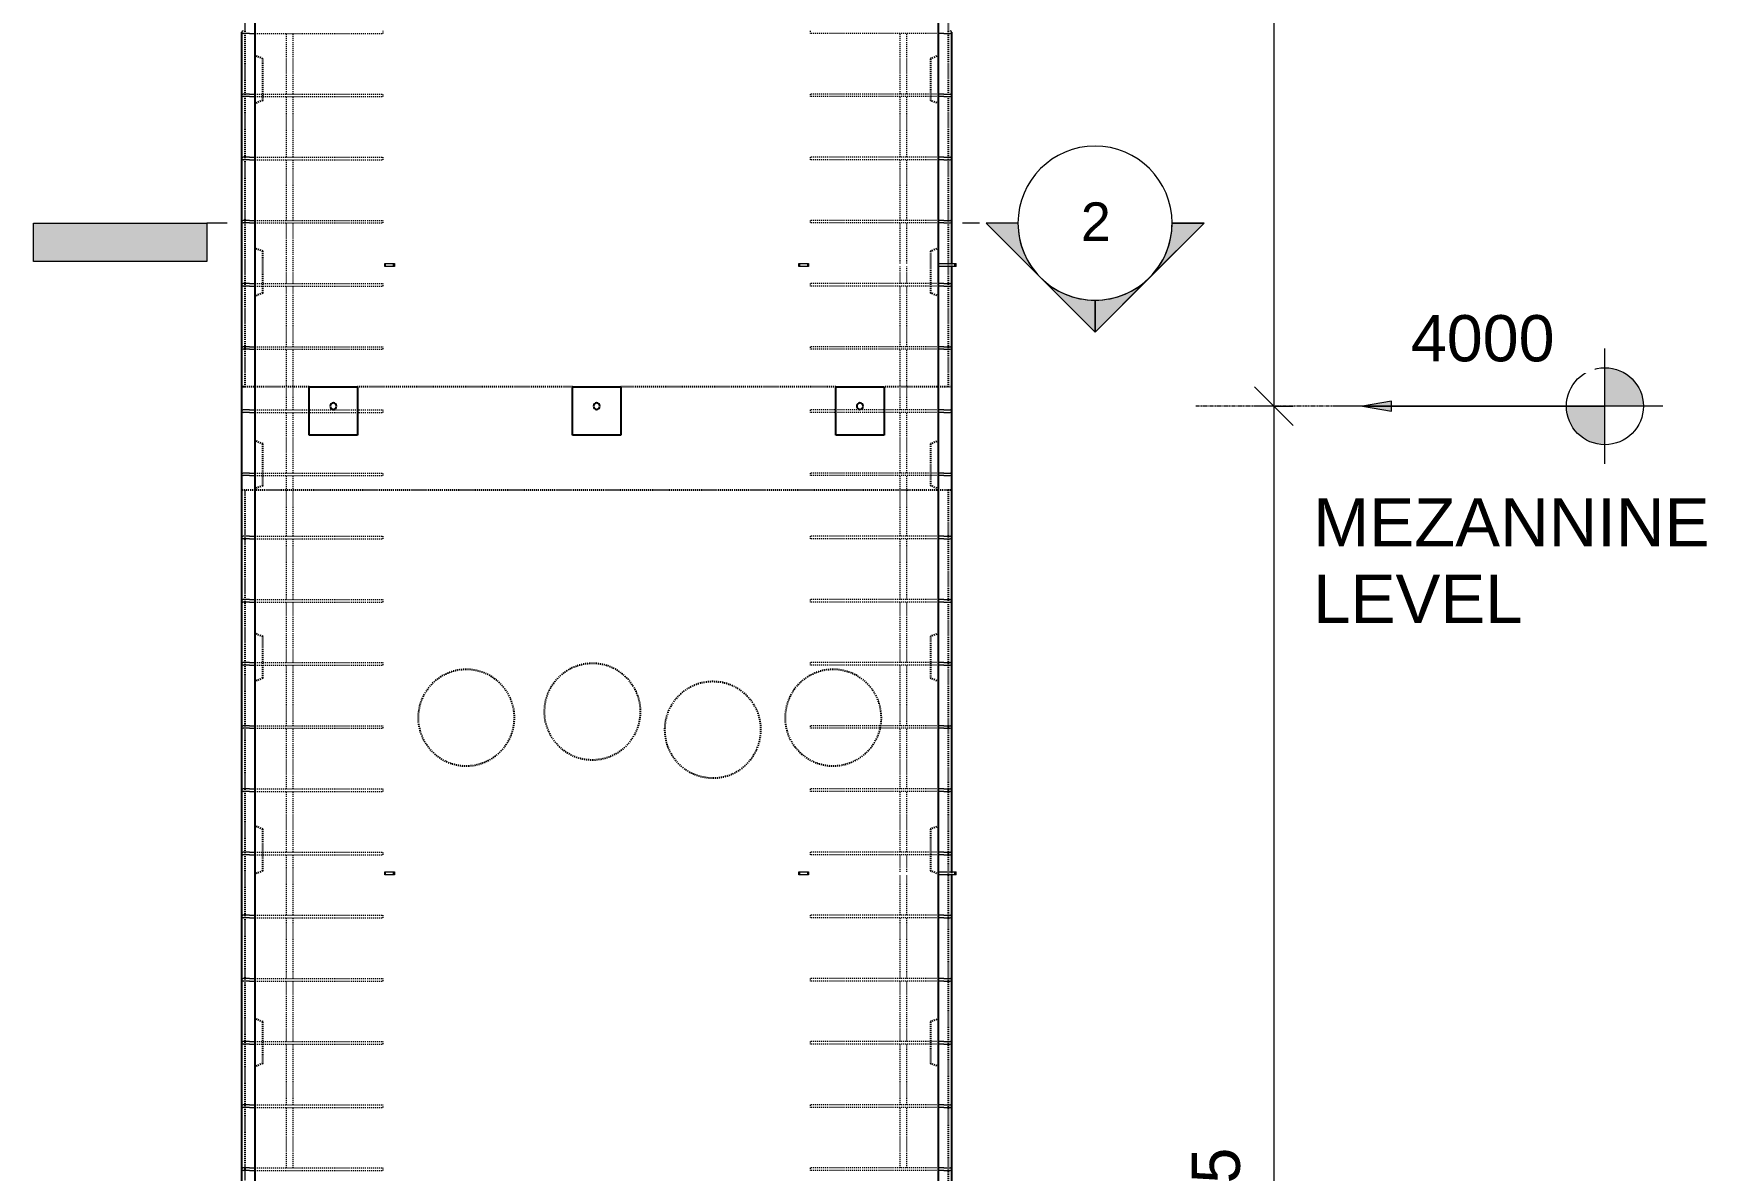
# Model space of a CAD drawing. Header units: millimetres. Extents: x -9471 to 9984, y -2794 to 13196.
# Drawn here: x -3387 to 1823, y 1279 to 4821 of the extents above; entities that cross this region are included whole.
import ezdxf

# ---------------------------------------------------------------- set-up
doc = ezdxf.new("R2010")
doc.units = ezdxf.units.MM
doc.linetypes.add('Dash', pattern=[6.36, 3.18, -3.18])
doc.linetypes.add('Overhead', pattern=[3.97, 2.38, -1.59])
for name, color, linetype, lineweight in [('A-ANNO-DIMS', 211, 'Continuous', 9), ('A-ANNO-DIMS-60', 211, 'Continuous', 9), ('A-FLOR-OVHD', 1, 'Overhead', 18), ('A-GENM', 13, 'Continuous', 18), ('A-WALL', 113, 'Continuous', 25), ('A-WALL-HDLN', 110, 'Dash', 25), ('G-ANNO-DIMS', 111, 'Continuous', 9), ('G-ANNO-SYMB', 111, 'Continuous', 9), ('G-ANNO-TEXT', 231, 'Continuous', 9), ('S-RBAR', 171, 'Continuous', 18)]:
    doc.layers.add(name, color=color, linetype=linetype, lineweight=lineweight)
doc.styles.add('Arial', font='arial.ttf', dxfattribs={"height": 120})
doc.styles.add('Arial_1', font='arial.ttf', dxfattribs={"height": 150})
doc.styles.add('Arial_2', font='arial.ttf', dxfattribs={"height": 144})
doc.styles.add('Nirmala UI Semilight', font='NirmalaS.ttf', dxfattribs={"height": 150})
doc.dimstyles.new('Arrow_Filled_-_2_5_NI_UI_1', dxfattribs={"dimscale": 304.8, "dimtxt": 157.104592, "dimasz": 0.393701, "dimexe": 0.19685, "dimexo": 0.0625, "dimgap": 0.19685, "dimtad": 1, "dimdec": 0, "dimzin": 0, "dimdsep": 46, "dimtxsty": 'Nirmala UI Semilight', "dimblk1": 'OBLIQUE', "dimblk2": 'OBLIQUE', "dimsah": 1, "dimcen": 0.09, "dimazin": 0, "dimtfac": 1, "dimtdec": 4, "dimtix": 1, "dimtmove": 0, "dimatfit": 3, "dimfxl": 0.19685, "dimfxlon": 1, "dimtvp": 1, "dimtolj": 1, "dimtzin": 0, "dimarcsym": 2})

# ---------------------------------------------------------------- blocks, each defined once
blk = doc.blocks.new('RR spread anchor face based - RR-SA-2_5-150-1876458-Elevation Front')
at = {"layer": 'A-GENM'}
for p, q in [((-1003.5, 6759.9), (-1001, 6759.9)), ((-1003.5, 6749.9), (-1003.5, 6759.9)), ((-1001, 6749.9), (-1003.5, 6749.9)), ((-1001, 6759.9), (-976, 6759.9)), ((-1001, 6749.9), (-1001, 6759.9)), ((-976, 6749.9), (-1001, 6749.9)), ((-976, 6759.9), (-973.5, 6759.9)), ((-976, 6749.9), (-976, 6759.9)), ((-973.5, 6749.9), (-976, 6749.9)), ((-973.5, 6759.9), (-973.5, 6749.9))]:
    blk.add_line(p, q, dxfattribs=at)
blk = doc.blocks.new('RR spread anchor face based - RR-SA-3_0-200-1726827-Elevation Front')
at = {"layer": 'A-GENM'}
for p, q in [((-568.5, -460.1), (-518.5, -460.1)), ((-518.5, -460.1), (-513.5, -460.1)), ((-518.5, -470.1), (-518.5, -460.1)), ((-513.5, -470.1), (-513.5, -460.1)), ((-518.5, -470.1), (-568.5, -470.1)), ((-513.5, -470.1), (-518.5, -470.1))]:
    blk.add_line(p, q, dxfattribs=at)
blk = doc.blocks.new('DIMBLOCK88-Elevation Front')
at = {"layer": 'A-ANNO-DIMS-60'}
for p, q in [((475.4, 7660), (415.4, 7720)), ((475.4, 7660), (415.4, 7660)), ((475.4, 7660), (475.4, 3660)), ((475.4, 7660), (535.4, 7600)), ((475.4, 7660), (535.4, 7660)), ((475.4, 3660), (415.4, 3720)), ((475.4, 3660), (415.4, 3660)), ((475.4, 3660), (535.4, 3600)), ((475.4, 3660), (535.4, 3660))]:
    blk.add_line(p, q, dxfattribs=at)
at = {"layer": 'A-ANNO-DIMS-60', "color": 0, "insert": (219.7, 5430.1), "char_height": 150, "width": 551.866, "attachment_point": 1, "rotation": 90, "line_spacing_factor": 1.142579, "style": 'Nirmala UI Semilight'}
blk.add_mtext('4000', dxfattribs=at)
blk = doc.blocks.new('_Oblique')
at = {"color": 0, "linetype": 'ByBlock', "lineweight": -2}
blk.add_line((-0.5, -0.5), (0.5, 0.5), dxfattribs=at)
blk = doc.blocks.new('DIMBLOCK89-Elevation Front')
at = {"layer": 'A-ANNO-DIMS-60'}
for p, q in [((475.4, 3660), (415.4, 3720)), ((475.4, 3660), (415.4, 3660)), ((475.4, 3660), (475.4, -1395)), ((475.4, 3660), (535.4, 3600)), ((475.4, 3660), (535.4, 3660)), ((475.4, -1395), (415.4, -1335)), ((475.4, -1395), (415.4, -1395)), ((475.4, -1395), (535.4, -1455)), ((475.4, -1395), (535.4, -1395))]:
    blk.add_line(p, q, dxfattribs=at)
at = {"layer": 'A-ANNO-DIMS-60', "color": 0, "insert": (219.7, 904), "char_height": 150, "width": 548.438, "attachment_point": 1, "rotation": 90, "line_spacing_factor": 1.142579, "style": 'Nirmala UI Semilight'}
blk.add_mtext('5055', dxfattribs=at)
blk = doc.blocks.new('Spot Elevations - M_Spot Elevation - Target Filled-10609-Elevation Front')
at = {"layer": 'G-ANNO-DIMS'}
h = blk.add_hatch(color=256, dxfattribs=at)
edge = h.paths.add_edge_path()
edge.add_line((1549.6, 7660), (1669.6, 7660))
edge.add_arc((1549.6, 7660), 120, 0, 90)
edge.add_line((1549.6, 7780), (1549.6, 7660))
h = blk.add_hatch(color=256, dxfattribs=at)
edge = h.paths.add_edge_path()
edge.add_line((1549.6, 7660), (1429.6, 7660))
edge.add_arc((1549.6, 7660), 120, 180, 270)
edge.add_line((1549.6, 7540), (1549.6, 7660))
for p, q in [((1549.6, 7480), (1549.6, 7840)), ((1729.6, 7660), (709.6, 7660))]:
    blk.add_line(p, q, dxfattribs=at)
blk.add_circle((1549.6, 7660), 120, dxfattribs=at)
blk = doc.blocks.new('Detail View - M_Section Tail - Filled Horizontal-14034-Elevation Front')
at = {"layer": 'G-ANNO-SYMB'}
blk.add_hatch(color=256, dxfattribs=at).paths.add_polyline_path([(-2847.5, -509.7), (-2847.5, -389.7), (-3387.5, -389.7), (-3387.5, -509.7)])
for p, q in [((-3387.5, -509.7), (-3387.5, -389.7)), ((-3387.5, -389.7), (-2847.5, -389.7)), ((-2847.5, -389.7), (-2847.5, -509.7)), ((-2847.5, -509.7), (-3387.5, -509.7))]:
    blk.add_line(p, q, dxfattribs=at)
blk = doc.blocks.new('Detail View - M_Section Head - Filled SHOP DWG-1002450-Elevation Front')
at = {"layer": 'G-ANNO-SYMB'}
h = blk.add_hatch(color=256, dxfattribs=at)
edge = h.paths.add_edge_path()
edge.add_line((-420.8, -389.7), (-321.4, -389.7))
edge.add_arc((-81.4, -389.7), 240, 180, 225)
edge.add_line((-251.1, -559.5), (-420.8, -389.7))
h = blk.add_hatch(color=256, dxfattribs=at)
edge = h.paths.add_edge_path()
edge.add_line((258, -389.7), (88.3, -559.5))
edge.add_arc((-81.4, -389.7), 240, 315, 360)
edge.add_line((158.6, -389.7), (258, -389.7))
h = blk.add_hatch(color=256, dxfattribs=at)
edge = h.paths.add_edge_path()
edge.add_line((-81.4, -729.2), (-251.1, -559.5))
edge.add_arc((-81.4, -389.7), 240, 225, 270)
edge.add_line((-81.4, -629.7), (-81.4, -729.2))
h = blk.add_hatch(color=256, dxfattribs=at)
edge = h.paths.add_edge_path()
edge.add_line((-81.4, -729.2), (-81.4, -629.7))
edge.add_arc((-81.4, -389.7), 240, 270, 315)
edge.add_line((88.3, -559.5), (-81.4, -729.2))
for p, q in [((-81.4, -729.2), (-420.8, -389.7)), ((-321.4, -389.7), (-420.8, -389.7)), ((-420.8, -389.7), (-251.1, -559.5)), ((-321.4, -389.7), (-420.8, -389.7)), ((-81.4, -729.2), (258, -389.7)), ((88.3, -559.5), (258, -389.7)), ((158.6, -389.7), (258, -389.7)), ((258, -389.7), (158.6, -389.7)), ((-251.1, -559.5), (-81.4, -729.2)), ((-81.4, -729.2), (88.3, -559.5)), ((-81.4, -629.7), (-81.4, -729.2)), ((-81.4, -729.2), (-81.4, -629.7))]:
    blk.add_line(p, q, dxfattribs=at)
for start, end in [(360, 180), (180, 360), (180, 225), (315, 0), (225, 270), (270, 315)]:
    blk.add_arc((-81.4, -389.7), 240, start, end, dxfattribs=at)

msp = doc.modelspace()

# ---------------------------------------------------------------- hatches: boundary and pattern name
at = {"layer": 'G-ANNO-DIMS'}
msp.add_hatch(color=256, dxfattribs=at).paths.add_polyline_path([(751.5, 3660), (841.5, 3644.1), (841.5, 3675.9)])

# ---------------------------------------------------------------- linework, layer by layer
at = {"layer": 'A-FLOR-OVHD'}
msp.add_line((751.5, 3660), (231.5, 3660), dxfattribs=at)
at = {"layer": 'A-WALL'}
for p, q in [((-2698.5, 7060), (-2698.5, -1395)), ((-568.5, -1395), (-568.5, 7060)), ((-2738.5, 4628.7), (-2738.5, 4824.7)), ((-528.5, 4824.7), (-528.5, 4628.7)), ((-2738.5, 4431.9), (-2738.5, 4628)), ((-528.5, 4628), (-528.5, 4431.9)), ((-2738.5, 4235.2), (-2738.5, 4431.2)), ((-528.5, 4431.2), (-528.5, 4235.2)), ((-2738.5, 4038.4), (-2738.5, 4234.4)), ((-528.5, 4234.4), (-528.5, 4104.9)), ((-528.5, 4094.9), (-528.5, 4038.4)), ((-2738.5, 3841.6), (-2738.5, 4037.6)), ((-528.5, 4037.6), (-528.5, 3841.6)), ((-2738.5, 3644.8), (-2738.5, 3840.8)), ((-528.5, 3840.8), (-528.5, 3644.8)), ((-2528.5, 3720), (-2378.5, 3720)), ((-2528.5, 3570), (-2528.5, 3720)), ((-2378.5, 3720), (-2378.5, 3570)), ((-1708.5, 3720), (-1558.5, 3720)), ((-1708.5, 3570), (-1708.5, 3720)), ((-1558.5, 3720), (-1558.5, 3570)), ((-888.5, 3720), (-738.5, 3720)), ((-888.5, 3570), (-888.5, 3720)), ((-738.5, 3720), (-738.5, 3570)), ((-2738.5, 3448), (-2738.5, 3644.1)), ((-528.5, 3644.1), (-528.5, 3448)), ((-2378.5, 3570), (-2528.5, 3570)), ((-1558.5, 3570), (-1708.5, 3570)), ((-738.5, 3570), (-888.5, 3570)), ((-2738.5, 3251.3), (-2738.5, 3447.3)), ((-528.5, 3447.3), (-528.5, 3251.3)), ((-2738.5, 3054.5), (-2738.5, 3250.5)), ((-528.5, 3250.5), (-528.5, 3054.5)), ((-2738.5, 2857.7), (-2738.5, 3053.7)), ((-528.5, 3053.7), (-528.5, 2857.7)), ((-2738.5, 2660.9), (-2738.5, 2857)), ((-528.5, 2857), (-528.5, 2660.9)), ((-2738.5, 2464.2), (-2738.5, 2660.2)), ((-528.5, 2660.2), (-528.5, 2464.2)), ((-2738.5, 2267.4), (-2738.5, 2463.4)), ((-528.5, 2463.4), (-528.5, 2267.4)), ((-2738.5, 2070.6), (-2738.5, 2266.6)), ((-528.5, 2266.6), (-528.5, 2209.9)), ((-528.5, 2199.9), (-528.5, 2070.6)), ((-2738.5, 1873.8), (-2738.5, 2069.8)), ((-528.5, 2069.8), (-528.5, 1873.8)), ((-2738.5, 1677), (-2738.5, 1873.1)), ((-528.5, 1873.1), (-528.5, 1677)), ((-2738.5, 1480.3), (-2738.5, 1676.3)), ((-528.5, 1676.3), (-528.5, 1480.3)), ((-2738.5, 1283.5), (-2738.5, 1479.5)), ((-528.5, 1479.5), (-528.5, 1283.5)), ((-2738.5, 1086.7), (-2738.5, 1282.7)), ((-528.5, 1282.7), (-528.5, 1086.7))]:
    msp.add_line(p, q, dxfattribs=at)
for centre, start, end in [((-2453.5, 3660), 0, 180), ((-2453.5, 3660), 180, 0), ((-1633.5, 3660), 0, 180), ((-1633.5, 3660), 180, 0), ((-813.5, 3660), 0, 180), ((-813.5, 3660), 180, 0)]:
    msp.add_arc(centre, 10, start, end, dxfattribs=at)
at = {"layer": 'A-WALL-HDLN'}
for p, q in [((-2728.5, 3720), (-2728.5, 7660)), ((-538.5, 7660), (-538.5, 3720)), ((-2673.5, 4742.5), (-2698.5, 4752.5)), ((-2673.5, 4612.5), (-2673.5, 4742.5)), ((-568.5, 4752.5), (-593.5, 4742.5)), ((-593.5, 4742.5), (-593.5, 4612.5)), ((-2673.5, 4612.5), (-2698.5, 4602.5)), ((-568.5, 4602.5), (-593.5, 4612.5)), ((-2673.5, 4142.5), (-2698.5, 4152.5)), ((-2673.5, 4012.5), (-2673.5, 4142.5)), ((-568.5, 4152.5), (-593.5, 4142.5)), ((-593.5, 4142.5), (-593.5, 4012.5)), ((-528.5, 4104.9), (-528.5, 4094.9)), ((-2673.5, 4012.5), (-2698.5, 4002.5)), ((-568.5, 4002.5), (-593.5, 4012.5)), ((-2728.5, 3720), (-2738.5, 3720)), ((-2528.6, 3720), (-2738.5, 3720)), ((-1708.6, 3720), (-2378.5, 3720)), ((-888.6, 3720), (-1558.5, 3720)), ((-528.5, 3720), (-738.5, 3720)), ((-528.5, 3720), (-538.5, 3720)), ((-2673.5, 3542.5), (-2698.5, 3552.5)), ((-568.5, 3552.5), (-593.5, 3542.5)), ((-2673.5, 3412.5), (-2673.5, 3542.5)), ((-593.5, 3542.5), (-593.5, 3412.5)), ((-2738.5, 3400), (-2728.5, 3400)), ((-2738.5, 3400), (-528.5, 3400)), ((-2728.5, -1395), (-2728.5, 3400)), ((-2673.5, 3412.5), (-2698.5, 3402.5)), ((-568.5, 3402.5), (-593.5, 3412.5)), ((-538.5, 3400), (-538.5, -1395)), ((-538.5, 3400), (-528.5, 3400)), ((-2673.5, 2942.5), (-2698.5, 2952.5)), ((-2673.5, 2812.5), (-2673.5, 2942.5)), ((-568.5, 2952.5), (-593.5, 2942.5)), ((-593.5, 2942.5), (-593.5, 2812.5)), ((-2673.5, 2812.5), (-2698.5, 2802.5)), ((-568.5, 2802.5), (-593.5, 2812.5)), ((-2673.5, 2342.5), (-2698.5, 2352.5)), ((-568.5, 2352.5), (-593.5, 2342.5)), ((-2673.5, 2212.5), (-2673.5, 2342.5)), ((-593.5, 2342.5), (-593.5, 2212.5)), ((-2673.5, 2212.5), (-2698.5, 2202.5)), ((-568.5, 2202.5), (-593.5, 2212.5)), ((-528.5, 2209.9), (-528.5, 2199.9)), ((-2673.5, 1742.5), (-2698.5, 1752.5)), ((-2673.5, 1612.5), (-2673.5, 1742.5)), ((-568.5, 1752.5), (-593.5, 1742.5)), ((-593.5, 1742.5), (-593.5, 1612.5)), ((-2673.5, 1612.5), (-2698.5, 1602.5)), ((-568.5, 1602.5), (-593.5, 1612.5))]:
    msp.add_line(p, q, dxfattribs=at)
for centre, start, end in [((-2039.5, 2689.8), 90, 270), ((-2039.5, 2689.8), 270, 90), ((-1646.8, 2708.7), 90, 270), ((-1646.8, 2708.7), 270, 90), ((-896.8, 2689.8), 90, 270), ((-896.8, 2689.8), 270, 90), ((-1271.8, 2652), 90, 270), ((-1271.8, 2652), 270, 90)]:
    msp.add_arc(centre, 150, start, end, dxfattribs=at)
at = {"layer": 'G-ANNO-DIMS'}
for p, q in [((841.5, 3675.9), (751.5, 3660)), ((751.5, 3660), (841.5, 3644.1)), ((751.5, 3660), (1295.2, 3660)), ((841.5, 3644.1), (841.5, 3675.9)), ((1295.2, 3660), (1506.5, 3660))]:
    msp.add_line(p, q, dxfattribs=at)
at = {"layer": 'G-ANNO-SYMB'}
for p, q in [((-2784, 4230.3), (-2847.5, 4230.3)), ((-441.4, 4230.3), (-494.3, 4230.3))]:
    msp.add_line(p, q, dxfattribs=at)
at = {"layer": 'S-RBAR'}
for p, q in [((-2714.5, 4821.1), (-2734.5, 4821.1)), ((-2714.5, 4821.1), (-2698.5, 4821.1)), ((-552.5, 4821.1), (-568.5, 4821.1)), ((-552.5, 4821.1), (-532.5, 4821.1)), ((-2714.5, 4632.3), (-2734.5, 4632.3)), ((-2714.5, 4624.3), (-2734.5, 4624.3)), ((-2714.5, 4632.3), (-2698.5, 4632.3)), ((-2714.5, 4624.3), (-2698.5, 4624.3)), ((-552.5, 4632.3), (-568.5, 4632.3)), ((-552.5, 4624.3), (-568.5, 4624.3)), ((-552.5, 4632.3), (-532.5, 4632.3)), ((-552.5, 4624.3), (-532.5, 4624.3)), ((-2714.5, 4435.6), (-2734.5, 4435.6)), ((-2714.5, 4435.6), (-2698.5, 4435.6)), ((-552.5, 4435.6), (-568.5, 4435.6)), ((-552.5, 4435.6), (-532.5, 4435.6)), ((-2714.5, 4427.6), (-2734.5, 4427.6)), ((-2714.5, 4427.6), (-2698.5, 4427.6)), ((-552.5, 4427.6), (-568.5, 4427.6)), ((-552.5, 4427.6), (-532.5, 4427.6)), ((-2714.5, 4238.8), (-2734.5, 4238.8)), ((-2714.5, 4230.8), (-2734.5, 4230.8)), ((-2714.5, 4238.8), (-2698.5, 4238.8)), ((-2714.5, 4230.8), (-2698.5, 4230.8)), ((-552.5, 4238.8), (-568.5, 4238.8)), ((-552.5, 4230.8), (-568.5, 4230.8)), ((-552.5, 4238.8), (-532.5, 4238.8)), ((-552.5, 4230.8), (-532.5, 4230.8)), ((-2714.5, 4042), (-2734.5, 4042)), ((-2714.5, 4034), (-2734.5, 4034)), ((-2714.5, 4042), (-2698.5, 4042)), ((-2714.5, 4034), (-2698.5, 4034)), ((-552.5, 4042), (-568.5, 4042)), ((-552.5, 4034), (-568.5, 4034)), ((-552.5, 4042), (-532.5, 4042)), ((-552.5, 4034), (-532.5, 4034)), ((-2714.5, 3845.2), (-2734.5, 3845.2)), ((-2714.5, 3837.2), (-2734.5, 3837.2)), ((-2714.5, 3845.2), (-2698.5, 3845.2)), ((-2714.5, 3837.2), (-2698.5, 3837.2)), ((-552.5, 3845.2), (-568.5, 3845.2)), ((-552.5, 3837.2), (-568.5, 3837.2)), ((-552.5, 3845.2), (-532.5, 3845.2)), ((-552.5, 3837.2), (-532.5, 3837.2)), ((-2714.5, 3648.4), (-2734.5, 3648.4)), ((-2714.5, 3648.4), (-2698.5, 3648.4)), ((-552.5, 3648.4), (-568.5, 3648.4)), ((-552.5, 3648.4), (-532.5, 3648.4)), ((-2714.5, 3640.4), (-2734.5, 3640.4)), ((-2714.5, 3640.4), (-2698.5, 3640.4)), ((-552.5, 3640.4), (-568.5, 3640.4)), ((-552.5, 3640.4), (-532.5, 3640.4)), ((-2714.5, 3451.7), (-2734.5, 3451.7)), ((-2714.5, 3443.7), (-2734.5, 3443.7)), ((-2714.5, 3451.7), (-2698.5, 3451.7)), ((-2714.5, 3443.7), (-2698.5, 3443.7)), ((-552.5, 3451.7), (-568.5, 3451.7)), ((-552.5, 3443.7), (-568.5, 3443.7)), ((-552.5, 3451.7), (-532.5, 3451.7)), ((-552.5, 3443.7), (-532.5, 3443.7)), ((-2714.5, 3254.9), (-2734.5, 3254.9)), ((-2714.5, 3246.9), (-2734.5, 3246.9)), ((-2714.5, 3254.9), (-2698.5, 3254.9)), ((-2714.5, 3246.9), (-2698.5, 3246.9)), ((-552.5, 3254.9), (-568.5, 3254.9)), ((-552.5, 3246.9), (-568.5, 3246.9)), ((-552.5, 3254.9), (-532.5, 3254.9)), ((-552.5, 3246.9), (-532.5, 3246.9)), ((-2714.5, 3058.1), (-2734.5, 3058.1)), ((-2714.5, 3050.1), (-2734.5, 3050.1)), ((-2714.5, 3058.1), (-2698.5, 3058.1)), ((-2714.5, 3050.1), (-2698.5, 3050.1)), ((-552.5, 3058.1), (-568.5, 3058.1)), ((-552.5, 3050.1), (-568.5, 3050.1)), ((-552.5, 3058.1), (-532.5, 3058.1)), ((-552.5, 3050.1), (-532.5, 3050.1)), ((-2714.5, 2861.3), (-2734.5, 2861.3)), ((-2714.5, 2853.3), (-2734.5, 2853.3)), ((-2714.5, 2861.3), (-2698.5, 2861.3)), ((-2714.5, 2853.3), (-2698.5, 2853.3)), ((-552.5, 2861.3), (-568.5, 2861.3)), ((-552.5, 2853.3), (-568.5, 2853.3)), ((-552.5, 2861.3), (-532.5, 2861.3)), ((-552.5, 2853.3), (-532.5, 2853.3)), ((-2714.5, 2664.6), (-2734.5, 2664.6)), ((-2714.5, 2664.6), (-2698.5, 2664.6)), ((-552.5, 2664.6), (-568.5, 2664.6)), ((-552.5, 2664.6), (-532.5, 2664.6)), ((-2714.5, 2656.6), (-2734.5, 2656.6)), ((-2714.5, 2656.6), (-2698.5, 2656.6)), ((-552.5, 2656.6), (-568.5, 2656.6)), ((-552.5, 2656.6), (-532.5, 2656.6)), ((-2714.5, 2467.8), (-2734.5, 2467.8)), ((-2714.5, 2459.8), (-2734.5, 2459.8)), ((-2714.5, 2467.8), (-2698.5, 2467.8)), ((-2714.5, 2459.8), (-2698.5, 2459.8)), ((-552.5, 2467.8), (-568.5, 2467.8)), ((-552.5, 2459.8), (-568.5, 2459.8)), ((-552.5, 2467.8), (-532.5, 2467.8)), ((-552.5, 2459.8), (-532.5, 2459.8)), ((-2714.5, 2271), (-2734.5, 2271)), ((-2714.5, 2263), (-2734.5, 2263)), ((-2714.5, 2271), (-2698.5, 2271)), ((-2714.5, 2263), (-2698.5, 2263)), ((-552.5, 2271), (-568.5, 2271)), ((-552.5, 2263), (-568.5, 2263)), ((-552.5, 2271), (-532.5, 2271)), ((-552.5, 2263), (-532.5, 2263)), ((-2714.5, 2074.2), (-2734.5, 2074.2)), ((-2714.5, 2066.2), (-2734.5, 2066.2)), ((-2714.5, 2074.2), (-2698.5, 2074.2)), ((-2714.5, 2066.2), (-2698.5, 2066.2)), ((-552.5, 2074.2), (-568.5, 2074.2)), ((-552.5, 2066.2), (-568.5, 2066.2)), ((-552.5, 2074.2), (-532.5, 2074.2)), ((-552.5, 2066.2), (-532.5, 2066.2)), ((-2714.5, 1877.4), (-2734.5, 1877.4)), ((-2714.5, 1877.4), (-2698.5, 1877.4)), ((-552.5, 1877.4), (-568.5, 1877.4)), ((-552.5, 1877.4), (-532.5, 1877.4)), ((-2714.5, 1869.4), (-2734.5, 1869.4)), ((-2714.5, 1869.4), (-2698.5, 1869.4)), ((-552.5, 1869.4), (-568.5, 1869.4)), ((-552.5, 1869.4), (-532.5, 1869.4)), ((-2714.5, 1680.7), (-2734.5, 1680.7)), ((-2714.5, 1672.7), (-2734.5, 1672.7)), ((-2714.5, 1680.7), (-2698.5, 1680.7)), ((-2714.5, 1672.7), (-2698.5, 1672.7)), ((-552.5, 1680.7), (-568.5, 1680.7)), ((-552.5, 1672.7), (-568.5, 1672.7)), ((-552.5, 1680.7), (-532.5, 1680.7)), ((-552.5, 1672.7), (-532.5, 1672.7)), ((-2714.5, 1483.9), (-2734.5, 1483.9)), ((-2714.5, 1475.9), (-2734.5, 1475.9)), ((-2714.5, 1483.9), (-2698.5, 1483.9)), ((-2714.5, 1475.9), (-2698.5, 1475.9)), ((-552.5, 1483.9), (-568.5, 1483.9)), ((-552.5, 1475.9), (-568.5, 1475.9)), ((-552.5, 1483.9), (-532.5, 1483.9)), ((-552.5, 1475.9), (-532.5, 1475.9)), ((-2714.5, 1287.1), (-2734.5, 1287.1)), ((-2714.5, 1279.1), (-2734.5, 1279.1)), ((-2714.5, 1287.1), (-2698.5, 1287.1)), ((-2714.5, 1279.1), (-2698.5, 1279.1)), ((-552.5, 1287.1), (-568.5, 1287.1)), ((-552.5, 1279.1), (-568.5, 1279.1)), ((-552.5, 1287.1), (-532.5, 1287.1)), ((-552.5, 1279.1), (-532.5, 1279.1))]:
    msp.add_line(p, q, dxfattribs=at)
at = {"layer": 'S-RBAR', "linetype": 'Dash'}
for p, q in [((-2698.5, 4821.1), (-2298.5, 4821.1)), ((-2599, 4632.3), (-2599, 4821.1)), ((-2579, 4632.3), (-2579, 4821.1)), ((-2298.5, 4821.1), (-2298.5, 4829.1)), ((-968.5, 4829.1), (-968.5, 4821.1)), ((-568.6, 4821.1), (-968.5, 4821.1)), ((-688, 4632.3), (-688, 4821.1)), ((-668, 4632.3), (-668, 4821.1)), ((-2698.5, 4632.3), (-2298.5, 4632.3)), ((-2698.5, 4624.3), (-2298.5, 4624.3)), ((-2599, 4435.6), (-2599, 4624.3)), ((-2579, 4435.6), (-2579, 4624.3)), ((-2298.5, 4624.3), (-2298.5, 4632.3)), ((-568.6, 4632.3), (-968.5, 4632.3)), ((-968.5, 4632.3), (-968.5, 4624.3)), ((-568.6, 4624.3), (-968.5, 4624.3)), ((-688, 4435.6), (-688, 4624.3)), ((-668, 4435.6), (-668, 4624.3)), ((-2698.5, 4435.6), (-2298.5, 4435.6)), ((-2298.5, 4427.6), (-2298.5, 4435.6)), ((-568.6, 4435.6), (-968.5, 4435.6)), ((-968.5, 4435.6), (-968.5, 4427.6)), ((-2698.5, 4427.6), (-2298.5, 4427.6)), ((-2599, 4238.8), (-2599, 4427.6)), ((-2579, 4238.8), (-2579, 4427.6)), ((-568.6, 4427.6), (-968.5, 4427.6)), ((-688, 4238.8), (-688, 4427.6)), ((-668, 4238.8), (-668, 4427.6)), ((-2698.5, 4238.8), (-2298.5, 4238.8)), ((-2698.5, 4230.8), (-2298.5, 4230.8)), ((-2599, 4042), (-2599, 4230.8)), ((-2579, 4042), (-2579, 4230.8)), ((-2298.5, 4230.8), (-2298.5, 4238.8)), ((-568.6, 4238.8), (-968.5, 4238.8)), ((-968.5, 4238.8), (-968.5, 4230.8)), ((-568.6, 4230.8), (-968.5, 4230.8)), ((-688, 4104.9), (-688, 4230.8)), ((-668, 4104.9), (-668, 4230.8)), ((-688, 4042), (-688, 4094.9)), ((-668, 4042), (-668, 4094.9)), ((-2698.5, 4042), (-2298.5, 4042)), ((-2698.5, 4034), (-2298.5, 4034)), ((-2599, 3845.2), (-2599, 4034)), ((-2579, 3845.2), (-2579, 4034)), ((-2298.5, 4034), (-2298.5, 4042)), ((-568.6, 4042), (-968.5, 4042)), ((-968.5, 4042), (-968.5, 4034)), ((-568.6, 4034), (-968.5, 4034)), ((-688, 3845.2), (-688, 4034)), ((-668, 3845.2), (-668, 4034)), ((-2698.5, 3845.2), (-2298.5, 3845.2)), ((-2698.5, 3837.2), (-2298.5, 3837.2)), ((-2599, 3648.4), (-2599, 3837.2)), ((-2579, 3648.4), (-2579, 3837.2)), ((-2298.5, 3837.2), (-2298.5, 3845.2)), ((-568.6, 3845.2), (-968.5, 3845.2)), ((-968.5, 3845.2), (-968.5, 3837.2)), ((-568.6, 3837.2), (-968.5, 3837.2)), ((-688, 3648.4), (-688, 3837.2)), ((-668, 3648.4), (-668, 3837.2)), ((-2698.5, 3648.4), (-2298.5, 3648.4)), ((-2298.5, 3640.4), (-2298.5, 3648.4)), ((-568.6, 3648.4), (-968.5, 3648.4)), ((-968.5, 3648.4), (-968.5, 3640.4)), ((-2698.5, 3640.4), (-2298.5, 3640.4)), ((-2599, 3451.7), (-2599, 3640.4)), ((-2579, 3451.7), (-2579, 3640.4)), ((-568.6, 3640.4), (-968.5, 3640.4)), ((-688, 3451.7), (-688, 3640.4)), ((-668, 3451.7), (-668, 3640.4)), ((-2698.5, 3451.7), (-2298.5, 3451.7)), ((-2698.5, 3443.7), (-2298.5, 3443.7)), ((-2599, 3254.9), (-2599, 3443.7)), ((-2579, 3254.9), (-2579, 3443.7)), ((-2298.5, 3443.7), (-2298.5, 3451.7)), ((-568.6, 3451.7), (-968.5, 3451.7)), ((-968.5, 3451.7), (-968.5, 3443.7)), ((-568.6, 3443.7), (-968.5, 3443.7)), ((-688, 3254.9), (-688, 3443.7)), ((-668, 3254.9), (-668, 3443.7)), ((-2698.5, 3254.9), (-2298.5, 3254.9)), ((-2698.5, 3246.9), (-2298.5, 3246.9)), ((-2599, 3058.1), (-2599, 3246.9)), ((-2579, 3058.1), (-2579, 3246.9)), ((-2298.5, 3246.9), (-2298.5, 3254.9)), ((-568.6, 3254.9), (-968.5, 3254.9)), ((-968.5, 3254.9), (-968.5, 3246.9)), ((-568.6, 3246.9), (-968.5, 3246.9)), ((-688, 3058.1), (-688, 3246.9)), ((-668, 3058.1), (-668, 3246.9)), ((-2698.5, 3058.1), (-2298.5, 3058.1)), ((-2698.5, 3050.1), (-2298.5, 3050.1)), ((-2599, 2861.3), (-2599, 3050.1)), ((-2579, 2861.3), (-2579, 3050.1)), ((-2298.5, 3050.1), (-2298.5, 3058.1)), ((-568.6, 3058.1), (-968.5, 3058.1)), ((-968.5, 3058.1), (-968.5, 3050.1)), ((-568.6, 3050.1), (-968.5, 3050.1)), ((-688, 2861.3), (-688, 3050.1)), ((-668, 2861.3), (-668, 3050.1)), ((-2698.5, 2861.3), (-2298.5, 2861.3)), ((-2698.5, 2853.3), (-2298.5, 2853.3)), ((-2599, 2664.6), (-2599, 2853.3)), ((-2579, 2664.6), (-2579, 2853.3)), ((-2298.5, 2853.3), (-2298.5, 2861.3)), ((-568.6, 2861.3), (-968.5, 2861.3)), ((-968.5, 2861.3), (-968.5, 2853.3)), ((-568.6, 2853.3), (-968.5, 2853.3)), ((-688, 2664.6), (-688, 2853.3)), ((-668, 2664.6), (-668, 2853.3)), ((-2698.5, 2664.6), (-2298.5, 2664.6)), ((-2298.5, 2656.6), (-2298.5, 2664.6)), ((-568.6, 2664.6), (-968.5, 2664.6)), ((-968.5, 2664.6), (-968.5, 2656.6)), ((-2698.5, 2656.6), (-2298.5, 2656.6)), ((-2599, 2467.8), (-2599, 2656.6)), ((-2579, 2467.8), (-2579, 2656.6)), ((-568.6, 2656.6), (-968.5, 2656.6)), ((-688, 2467.8), (-688, 2656.6)), ((-668, 2467.8), (-668, 2656.6)), ((-2698.5, 2467.8), (-2298.5, 2467.8)), ((-2698.5, 2459.8), (-2298.5, 2459.8)), ((-2599, 2271), (-2599, 2459.8)), ((-2579, 2271), (-2579, 2459.8)), ((-2298.5, 2459.8), (-2298.5, 2467.8)), ((-568.6, 2467.8), (-968.5, 2467.8)), ((-968.5, 2467.8), (-968.5, 2459.8)), ((-568.6, 2459.8), (-968.5, 2459.8)), ((-688, 2271), (-688, 2459.8)), ((-668, 2271), (-668, 2459.8)), ((-2698.5, 2271), (-2298.5, 2271)), ((-2698.5, 2263), (-2298.5, 2263)), ((-2599, 2074.2), (-2599, 2263)), ((-2579, 2074.2), (-2579, 2263)), ((-2298.5, 2263), (-2298.5, 2271)), ((-568.6, 2271), (-968.5, 2271)), ((-968.5, 2271), (-968.5, 2263)), ((-568.6, 2263), (-968.5, 2263)), ((-688, 2209.9), (-688, 2263)), ((-668, 2209.9), (-668, 2263)), ((-688, 2074.2), (-688, 2199.9)), ((-668, 2074.2), (-668, 2199.9)), ((-2698.5, 2074.2), (-2298.5, 2074.2)), ((-2698.5, 2066.2), (-2298.5, 2066.2)), ((-2599, 1877.4), (-2599, 2066.2)), ((-2579, 1877.4), (-2579, 2066.2)), ((-2298.5, 2066.2), (-2298.5, 2074.2)), ((-568.6, 2074.2), (-968.5, 2074.2)), ((-968.5, 2074.2), (-968.5, 2066.2)), ((-568.6, 2066.2), (-968.5, 2066.2)), ((-688, 1877.4), (-688, 2066.2)), ((-668, 1877.4), (-668, 2066.2)), ((-2698.5, 1877.4), (-2298.5, 1877.4)), ((-2298.5, 1869.4), (-2298.5, 1877.4)), ((-568.6, 1877.4), (-968.5, 1877.4)), ((-968.5, 1877.4), (-968.5, 1869.4)), ((-2698.5, 1869.4), (-2298.5, 1869.4)), ((-2599, 1680.7), (-2599, 1869.4)), ((-2579, 1680.7), (-2579, 1869.4)), ((-568.6, 1869.4), (-968.5, 1869.4)), ((-688, 1680.7), (-688, 1869.4)), ((-668, 1680.7), (-668, 1869.4)), ((-2698.5, 1680.7), (-2298.5, 1680.7)), ((-2698.5, 1672.7), (-2298.5, 1672.7)), ((-2599, 1483.9), (-2599, 1672.7)), ((-2579, 1483.9), (-2579, 1672.7)), ((-2298.5, 1672.7), (-2298.5, 1680.7)), ((-568.6, 1680.7), (-968.5, 1680.7)), ((-968.5, 1680.7), (-968.5, 1672.7)), ((-568.6, 1672.7), (-968.5, 1672.7)), ((-688, 1483.9), (-688, 1672.7)), ((-668, 1483.9), (-668, 1672.7)), ((-2698.5, 1483.9), (-2298.5, 1483.9)), ((-2698.5, 1475.9), (-2298.5, 1475.9)), ((-2599, 1287.1), (-2599, 1475.9)), ((-2579, 1287.1), (-2579, 1475.9)), ((-2298.5, 1475.9), (-2298.5, 1483.9)), ((-568.6, 1483.9), (-968.5, 1483.9)), ((-968.5, 1483.9), (-968.5, 1475.9)), ((-568.6, 1475.9), (-968.5, 1475.9)), ((-688, 1287.1), (-688, 1475.9)), ((-668, 1287.1), (-668, 1475.9)), ((-2698.5, 1287.1), (-2298.5, 1287.1)), ((-2698.5, 1279.1), (-2298.5, 1279.1)), ((-2298.5, 1279.1), (-2298.5, 1287.1)), ((-568.6, 1287.1), (-968.5, 1287.1)), ((-968.5, 1287.1), (-968.5, 1279.1)), ((-568.6, 1279.1), (-968.5, 1279.1))]:
    msp.add_line(p, q, dxfattribs=at)
at = {"layer": 'S-RBAR'}
for centre, start, end in [((-2734.5, 4825.1), 90, 270), ((-532.5, 4825.1), 270, 90), ((-2734.5, 4628.3), 90, 270), ((-532.5, 4628.3), 270, 90), ((-2734.5, 4431.6), 90, 270), ((-532.5, 4431.6), 270, 90), ((-2734.5, 4234.8), 90, 270), ((-532.5, 4234.8), 270, 90), ((-2734.5, 4038), 90, 270), ((-532.5, 4038), 270, 90), ((-2734.5, 3841.2), 90, 270), ((-532.5, 3841.2), 270, 90), ((-2734.5, 3644.4), 90, 270), ((-532.5, 3644.4), 270, 90), ((-2734.5, 3447.7), 90, 270), ((-532.5, 3447.7), 270, 90), ((-2734.5, 3250.9), 90, 270), ((-532.5, 3250.9), 270, 90), ((-2734.5, 3054.1), 90, 270), ((-532.5, 3054.1), 270, 90), ((-2734.5, 2857.3), 90, 270), ((-532.5, 2857.3), 270, 90), ((-2734.5, 2660.6), 90, 270), ((-532.5, 2660.6), 270, 90), ((-2734.5, 2463.8), 90, 270), ((-532.5, 2463.8), 270, 90), ((-2734.5, 2267), 90, 270), ((-532.5, 2267), 270, 90), ((-2734.5, 2070.2), 90, 270), ((-532.5, 2070.2), 270, 90), ((-2734.5, 1873.4), 90, 270), ((-532.5, 1873.4), 270, 90), ((-2734.5, 1676.7), 90, 270), ((-532.5, 1676.7), 270, 90), ((-2734.5, 1479.9), 90, 270), ((-532.5, 1479.9), 270, 90), ((-2734.5, 1283.1), 90, 270), ((-532.5, 1283.1), 270, 90)]:
    msp.add_arc(centre, 4, start, end, dxfattribs=at)

# ---------------------------------------------------------------- block references
at = {"layer": 'A-GENM'}
for name, p in [('RR spread anchor face based - RR-SA-2_5-150-1876458-Elevation Front', (-1290, -2655)), ('RR spread anchor face based - RR-SA-2_5-150-1876458-Elevation Front', (0, -2655)), ('RR spread anchor face based - RR-SA-3_0-200-1726827-Elevation Front', (0, 4565)), ('RR spread anchor face based - RR-SA-2_5-150-1876458-Elevation Front', (-1290, -4550)), ('RR spread anchor face based - RR-SA-2_5-150-1876458-Elevation Front', (0, -4550)), ('RR spread anchor face based - RR-SA-3_0-200-1726827-Elevation Front', (0, 2670))]:
    msp.add_blockref(name, p, dxfattribs=at)
at = {"layer": 'G-ANNO-DIMS'}
msp.add_blockref('Spot Elevations - M_Spot Elevation - Target Filled-10609-Elevation Front', (-43.1, -4000), dxfattribs=at)
at = {"layer": 'G-ANNO-SYMB'}
for name in ['Detail View - M_Section Head - Filled SHOP DWG-1002450-Elevation Front', 'Detail View - M_Section Tail - Filled Horizontal-14034-Elevation Front']:
    msp.add_blockref(name, (0, 4620), dxfattribs=at)

# ---------------------------------------------------------------- texts
at = {"layer": 'G-ANNO-SYMB', "insert": (-125.4, 4294.9), "char_height": 120, "width": 115.443, "attachment_point": 1, "style": 'Arial'}
msp.add_mtext('2', dxfattribs=at)
at = {"layer": 'G-ANNO-TEXT', "color": 7, "char_height": 150, "attachment_point": 1, "style": 'Arial_1'}
for s, insert, width in [('MEZANNINE', (598.1, 3373.2), 1486.329), ('LEVEL', (598.1, 3135.1), 784.05)]:
    msp.add_mtext(s, dxfattribs=dict(at, insert=insert, width=width))

# ---------------------------------------------------------------- dimensions: what is measured, and where the dimension line sits
at = {"layer": 'A-ANNO-DIMS'}
for base, p1, p2, override, picture, middle in [((475.4, 3660), (535.4, 7660), (415.4, 3660), {"dimpost": '<>', "dimfxl": 4001.799595}, 'DIMBLOCK88-Elevation Front', (337.9, 5660)), ((475.4, -1395), (415.4, 3660), (535.4, -1395), {"dimpost": '<>', "dimfxl": 5056.424132}, 'DIMBLOCK89-Elevation Front', (337.9, 1132.5))]:
    dim = msp.add_linear_dim(base=base, p1=p1, p2=p2, angle=90, dimstyle='Arrow_Filled_-_2_5_NI_UI_1', override=override, dxfattribs=at)
    dim.commit()
    dim.dimension.update_dxf_attribs({"geometry": picture, "text_midpoint": middle})

# ---------------------------------------------------------------- next in the draw order: texts
at = {"layer": 'G-ANNO-DIMS', "insert": (902.2, 3943.7), "char_height": 144, "width": 535.947, "attachment_point": 1, "line_spacing_factor": 0.941778, "style": 'Arial_2', "bg_fill": 3, "box_fill_scale": 1.25, "bg_fill_color": 256, "bg_fill_true_color": 13158600, "bg_fill_transparency": 0}
msp.add_mtext('4000', dxfattribs=at)

doc.saveas('drawing.dxf')
